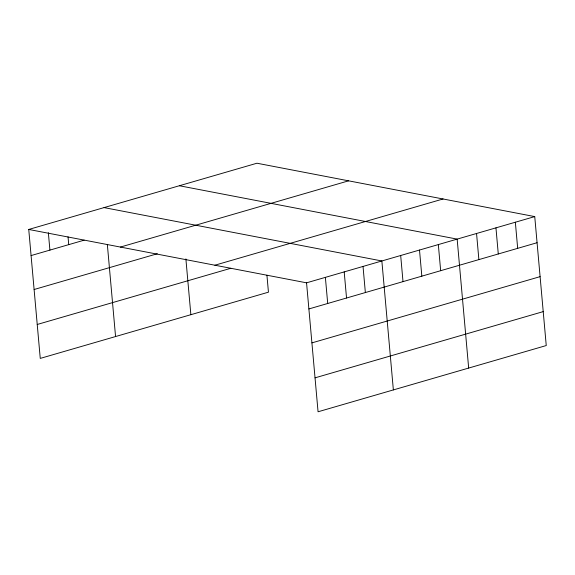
<?xml version="1.0" encoding="UTF-8"?>
<svg xmlns="http://www.w3.org/2000/svg" width="575" height="575" viewBox="0 0 575 575"><rect width="100%" height="100%" fill="white"/><g stroke="black" fill="none" stroke-linecap="round" stroke-linejoin="round"><path stroke-width="0.86" d="M28.75 229.454L256.939 163.221L534.743 216.595L546.25 345.546L318.061 411.779L306.554 282.828L28.75 229.454L40.257 358.405L268.446 292.172L266.929 275.209M31.079 255.573L84.137 240.17M120.427 247.063L348.615 180.83M34.112 289.505L157.334 253.74M214.877 265.212L443.066 198.979M37.231 324.473L230.841 268.273M306.554 282.828L534.743 216.595M308.883 308.947L537.072 242.715M311.916 342.88L540.098 276.647M315.035 377.847L543.224 311.614M179.357 185.739L457.154 239.114L468.668 368.065M104.053 207.597L381.857 260.971L393.365 389.922M515.344 222.223L517.68 248.342M495.952 227.851L498.281 253.978M476.553 233.486L478.882 259.605M438.33 244.576L440.666 270.696M419.506 250.039L421.834 276.165M400.682 255.508L403.01 281.628M363.026 266.433L365.362 292.553M344.202 271.896L346.538 298.015M325.378 277.358L327.707 303.485M185.883 258.908L190.864 314.69M107.338 244.432L115.561 336.548M68.03 236.807L68.734 244.641M48.35 232.695L49.91 250.111"/></g></svg>
